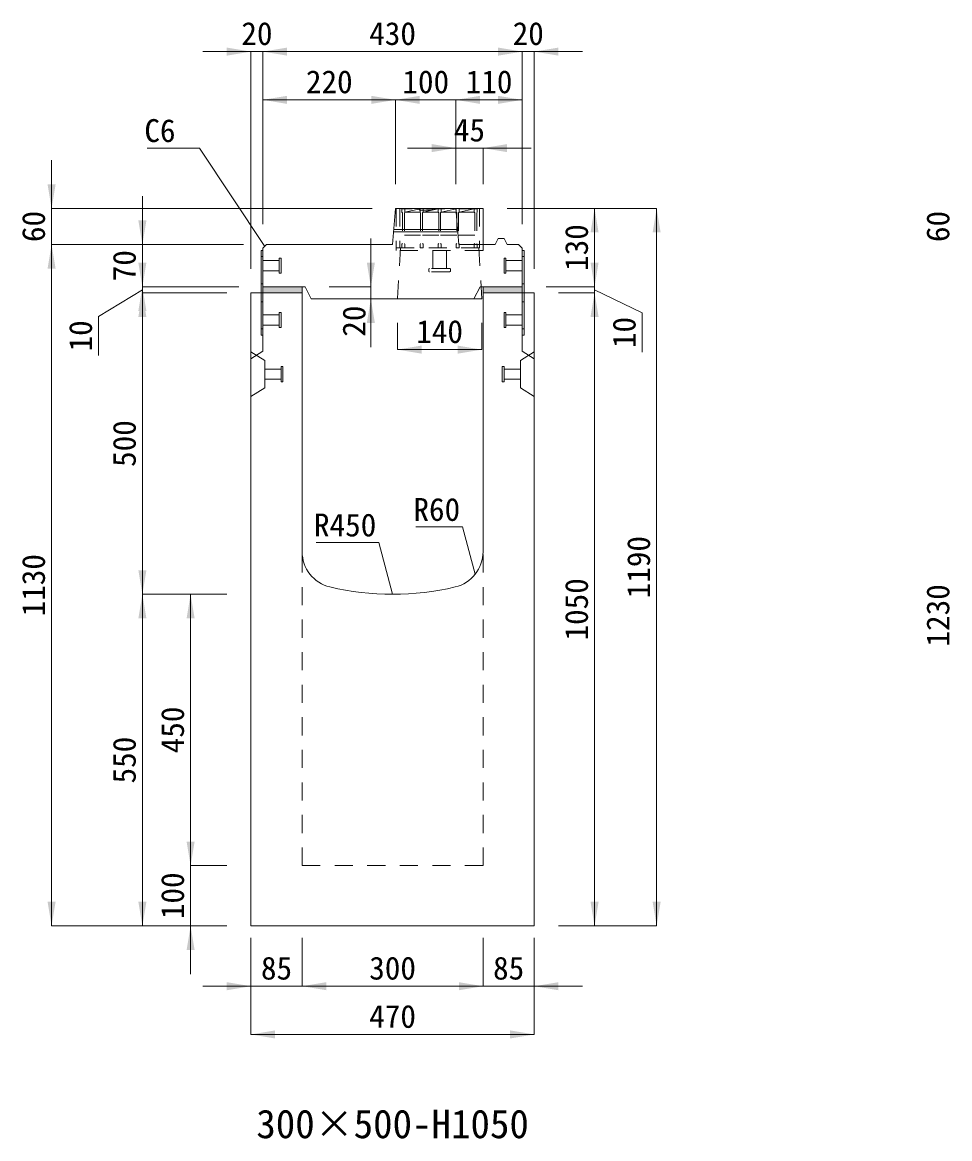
# Model space of a CAD drawing. Units: millimetres at full size, sheet at 1:40. Extents: x -1934 to 44546, y -100881 to -70395.
# Drawn here: x 15284 to 16822, y -95783 to -93932 of the extents above; entities that cross this region are included whole.
import ezdxf
from ezdxf.enums import TextEntityAlignment as Align

# ---------------------------------------------------------------- set-up
doc = ezdxf.new("R2010")
doc.units = ezdxf.units.MM
doc.header["$LTSCALE"] = 40
for name, pattern in [('CHAIN_DOUBLE_DASH', [23.5, 12, -1.5, 3.5, -1.5, 3.5, -1.5]), ('USER1', [1.35, 0.75, -0.6]), ('USER2', [1.35, 0.75, -0.6])]:
    doc.linetypes.add(name, pattern=pattern)
for name, color, linetype, lineweight in [('0_2', 7, 'Continuous', 13), ('インサート', 92, 'USER2', 9), ('グレーチング', 7, 'USER2', 5), ('プレート', 7, 'USER1', 9), ('モルタル', 7, 'Continuous', 9), ('受枠', 3, 'USER2', 5), ('寸法線', 7, 'Continuous', 9), ('引出線', 4, 'Continuous', 9), ('本体', 2, 'Continuous', 13), ('補助線', 8, 'CHAIN_DOUBLE_DASH', 5)]:
    doc.layers.add(name, color=color, linetype=linetype, lineweight=lineweight)
doc.layers.add('ハッチング_モルタル', color=30, linetype='Continuous')
doc.styles.add('ＭＳ ゴシック', font='')
doc.styles.get('ＭＳ ゴシック').set_extended_font_data('MS Gothic')

# ---------------------------------------------------------------- blocks, each defined once
blk = doc.blocks.new('filled_arrow')
at = {"color": 0, "linetype": 'Continuous', "lineweight": -2}
blk.add_solid([(7.5, 1.25), (0, 0), (7.5, -1.25)], dxfattribs=at)

msp = doc.modelspace()

# ---------------------------------------------------------------- hatches: boundary and pattern name
at = {"layer": 'ハッチング_モルタル'}
for points in [[(15683.15, -94370.41), (15683.15, -94380.41), (15748.15, -94380.41), (15748.15, -94370.41)], [(16048.15, -94370.41), (16048.15, -94380.41), (16113.15, -94380.41), (16113.15, -94370.41)]]:
    msp.add_hatch(color=256, dxfattribs=at).paths.add_polyline_path(points)

# ---------------------------------------------------------------- linework, layer by layer
at = {"layer": 'インサート'}
for p, q in [((15683.15, -94326.91), (15710.15, -94326.91)), ((15683.15, -94326.91), (15683.15, -94343.91)), ((15713.15, -94322.91), (15710.15, -94322.91)), ((15710.15, -94322.91), (15710.15, -94347.91)), ((15713.15, -94347.91), (15713.15, -94322.91)), ((16083.15, -94322.91), (16086.15, -94322.91)), ((16083.15, -94347.91), (16083.15, -94322.91)), ((16086.15, -94322.91), (16086.15, -94347.91)), ((16113.15, -94326.91), (16086.15, -94326.91)), ((16113.15, -94326.91), (16113.15, -94343.91)), ((15683.15, -94343.91), (15710.15, -94343.91)), ((15710.15, -94347.91), (15713.15, -94347.91)), ((16086.15, -94347.91), (16083.15, -94347.91)), ((16113.15, -94343.91), (16086.15, -94343.91)), ((15683.15, -94416.91), (15710.15, -94416.91)), ((15683.15, -94416.91), (15683.15, -94433.91)), ((15713.15, -94412.91), (15710.15, -94412.91)), ((15710.15, -94412.91), (15710.15, -94437.91)), ((15713.15, -94437.91), (15713.15, -94412.91)), ((16083.15, -94412.91), (16086.15, -94412.91)), ((16083.15, -94437.91), (16083.15, -94412.91)), ((16086.15, -94412.91), (16086.15, -94437.91)), ((16113.15, -94416.91), (16086.15, -94416.91)), ((16113.15, -94416.91), (16113.15, -94433.91)), ((15683.15, -94433.91), (15710.15, -94433.91)), ((15710.15, -94437.91), (15713.15, -94437.91)), ((16086.15, -94437.91), (16083.15, -94437.91)), ((16113.15, -94433.91), (16086.15, -94433.91))]:
    msp.add_line(p, q, dxfattribs=at)
at = {"layer": 'インサート', "linetype": 'Continuous', "lineweight": 5}
for p, q in [((15686.15, -94523.91), (15686.15, -94506.91)), ((15713.15, -94506.91), (15686.15, -94506.91)), ((15713.15, -94527.91), (15713.15, -94502.91)), ((15716.15, -94502.91), (15713.15, -94502.91)), ((15716.15, -94527.91), (15716.15, -94502.91)), ((16080.15, -94502.91), (16080.15, -94527.91)), ((16080.15, -94502.91), (16083.15, -94502.91)), ((16083.15, -94502.91), (16083.15, -94527.91)), ((16083.15, -94506.91), (16110.15, -94506.91)), ((16110.15, -94506.91), (16110.15, -94523.91)), ((15713.15, -94523.91), (15686.15, -94523.91)), ((15716.15, -94527.91), (15713.15, -94527.91)), ((16080.15, -94527.91), (16083.15, -94527.91)), ((16083.15, -94523.91), (16110.15, -94523.91))]:
    msp.add_line(p, q, dxfattribs=at)
at = {"layer": 'グレーチング'}
for p, q in [((16038.65, -94240.91), (15913.65, -94240.91)), ((15913.65, -94240.91), (15913.65, -94246.91)), ((15913.65, -94246.91), (15914.65, -94247.91)), ((15914.65, -94247.91), (15914.65, -94298.91)), ((15918.65, -94246.91), (15917.65, -94247.91)), ((15917.65, -94247.91), (15917.65, -94298.91)), ((15918.65, -94240.91), (15918.65, -94246.91)), ((15918.65, -94246.91), (15943.65, -94240.91)), ((15918.65, -94246.91), (15943.65, -94246.91)), ((15943.65, -94240.91), (15943.65, -94246.91)), ((15943.65, -94246.91), (15944.65, -94247.91)), ((15944.65, -94247.91), (15944.65, -94298.91)), ((15948.65, -94246.91), (15947.65, -94247.91)), ((15947.65, -94247.91), (15947.65, -94298.91)), ((15948.65, -94240.91), (15948.65, -94246.91)), ((15948.65, -94246.91), (15973.65, -94240.91)), ((15948.65, -94246.91), (15973.65, -94246.91)), ((15973.65, -94240.91), (15973.65, -94246.91)), ((15973.65, -94246.91), (15974.65, -94247.91)), ((15974.65, -94247.91), (15974.65, -94298.91)), ((15978.65, -94246.91), (15977.65, -94247.91)), ((15977.65, -94247.91), (15977.65, -94298.91)), ((15978.65, -94240.91), (15978.65, -94246.91)), ((15978.65, -94246.91), (16003.65, -94240.91)), ((15978.65, -94246.91), (16003.65, -94246.91)), ((16003.65, -94240.91), (16003.65, -94246.91)), ((16003.65, -94246.91), (16004.65, -94247.91)), ((16004.65, -94247.91), (16004.65, -94298.91)), ((16008.65, -94246.91), (16007.65, -94247.91)), ((16007.65, -94247.91), (16007.65, -94298.91)), ((16008.65, -94240.91), (16008.65, -94246.91)), ((16008.65, -94246.91), (16033.65, -94240.91)), ((16008.65, -94246.91), (16033.65, -94246.91)), ((16033.65, -94240.91), (16033.65, -94246.91)), ((16033.65, -94246.91), (16034.65, -94247.91)), ((16034.65, -94247.91), (16034.65, -94298.91)), ((16038.65, -94246.91), (16037.65, -94247.91)), ((16037.65, -94247.91), (16037.65, -94298.91)), ((16038.65, -94240.91), (16038.65, -94246.91)), ((15917.65, -94284.91), (15944.65, -94284.91)), ((15947.65, -94284.91), (15974.65, -94284.91)), ((15977.65, -94284.91), (16004.65, -94284.91)), ((16007.65, -94284.91), (16034.65, -94284.91)), ((15913.65, -94299.91), (15914.65, -94298.91)), ((15913.65, -94305.91), (15913.65, -94299.91)), ((15913.65, -94305.91), (15918.65, -94305.91)), ((15918.65, -94299.91), (15917.65, -94298.91)), ((15918.65, -94305.91), (15918.65, -94299.91)), ((15943.65, -94299.91), (15944.65, -94298.91)), ((15943.65, -94305.91), (15943.65, -94299.91)), ((15943.65, -94305.91), (15948.65, -94305.91)), ((15948.65, -94299.91), (15947.65, -94298.91)), ((15948.65, -94305.91), (15948.65, -94299.91)), ((15973.65, -94299.91), (15974.65, -94298.91)), ((15973.65, -94305.91), (15973.65, -94299.91)), ((15973.65, -94305.91), (15978.65, -94305.91)), ((15978.65, -94299.91), (15977.65, -94298.91)), ((15978.65, -94305.91), (15978.65, -94299.91)), ((16003.65, -94299.91), (16004.65, -94298.91)), ((16003.65, -94305.91), (16003.65, -94299.91)), ((16003.65, -94305.91), (16008.65, -94305.91)), ((16008.65, -94299.91), (16007.65, -94298.91)), ((16008.65, -94305.91), (16008.65, -94299.91)), ((16033.65, -94299.91), (16034.65, -94298.91)), ((16033.65, -94305.91), (16033.65, -94299.91)), ((16033.65, -94305.91), (16038.65, -94305.91)), ((16038.65, -94299.91), (16037.65, -94298.91)), ((16038.65, -94305.91), (16038.65, -94299.91))]:
    msp.add_line(p, q, dxfattribs=at)
at = {"layer": 'プレート'}
for p, q in [((15683.15, -94320.41), (15679.95, -94320.41)), ((16116.35, -94320.41), (16113.15, -94320.41)), ((15683.15, -94365.41), (15679.95, -94365.41)), ((16116.35, -94365.41), (16113.15, -94365.41)), ((15683.15, -94395.41), (15679.95, -94395.41)), ((16116.35, -94395.41), (16113.15, -94395.41)), ((15683.15, -94440.41), (15679.95, -94440.41)), ((16116.35, -94440.41), (16113.15, -94440.41))]:
    msp.add_line(p, q, dxfattribs=at)
at = {"layer": 'プレート', "linetype": 'Continuous'}
for points in [[(15679.95, -94450.41), (15679.95, -94310.41), (15683.15, -94310.41), (15683.15, -94450.41)], [(16113.15, -94450.41), (16113.15, -94310.41), (16116.35, -94310.41), (16116.35, -94450.41)]]:
    msp.add_lwpolyline(points, close=True, dxfattribs=at)
at = {"layer": 'モルタル', "lineweight": 13}
msp.add_lwpolyline([(15683.15, -94370.41), (15748.15, -94370.41), (15748.15, -94380.41), (15683.15, -94380.41)], close=True, dxfattribs=at)
at = {"layer": 'モルタル'}
msp.add_lwpolyline([(16048.15, -94370.41), (16113.15, -94370.41), (16113.15, -94380.41), (16048.15, -94380.41)], close=True, dxfattribs=at)
at = {"layer": '受枠', "linetype": 'Continuous'}
for q in [(15904.15, -94240.41), (16048.15, -94300.41)]:
    msp.add_line((16048.15, -94240.41), q, dxfattribs=at)
at = {"layer": '受枠'}
for p, q in [((15904.15, -94240.41), (15904.15, -94310.41)), ((15910.15, -94240.41), (15910.15, -94305.91)), ((16042.15, -94240.41), (16042.15, -94305.91)), ((15904.15, -94305.91), (16048.15, -94305.91)), ((16048.15, -94310.41), (15904.15, -94310.41)), ((15964.82, -94340.08), (15964.82, -94310.41)), ((15987.48, -94340.08), (15987.48, -94310.41)), ((16048.15, -94300.41), (16048.15, -94310.41)), ((15958.28, -94341.14), (15958.28, -94344.34)), ((15992.95, -94340.08), (15959.35, -94340.08)), ((15992.95, -94345.41), (15959.35, -94345.41)), ((15994.02, -94341.14), (15994.02, -94344.34))]:
    msp.add_line(p, q, dxfattribs=at)
for centre, start, end in [((15959.35, -94341.14), 90, 180), ((15959.35, -94344.34), 180, 270), ((15992.95, -94341.14), 0, 90), ((15992.95, -94344.34), 270, 0)]:
    msp.add_arc(centre, 1.07, start, end, dxfattribs=at)
at = {"layer": '寸法線'}
for p, q in [((15763.15, -93980.41), (15583.15, -93980.41)), ((15663.15, -94340.41), (15663.15, -93980.41)), ((15683.15, -93980.41), (16113.15, -93980.41)), ((15683.15, -94266.41), (15683.15, -93980.41)), ((15683.15, -94266.41), (15683.15, -93980.41)), ((16033.15, -93980.41), (16213.15, -93980.41)), ((16113.15, -94266.41), (16113.15, -93980.41)), ((16113.15, -94266.41), (16113.15, -93980.41)), ((16133.15, -94340.41), (16133.15, -93980.41)), ((15683.15, -94060.41), (15903.15, -94060.41)), ((15683.15, -94266.41), (15683.15, -94060.41)), ((15903.15, -94200.41), (15903.15, -94060.41)), ((16083.15, -94060.41), (15903.15, -94060.41)), ((15903.15, -94200.41), (15903.15, -94060.41)), ((16003.15, -94060.41), (16113.15, -94060.41)), ((16003.15, -94200.41), (16003.15, -94060.41)), ((16113.15, -94266.41), (16113.15, -94060.41)), ((16128.15, -94140.41), (15923.15, -94140.41)), ((16003.15, -94200.41), (16003.15, -94140.41)), ((16048.15, -94200.41), (16048.15, -94140.41)), ((15332.55, -94160.41), (15332.55, -94380.41)), ((16003.15, -94200.41), (16003.15, -94170.41)), ((15483.15, -94450.41), (15483.15, -94220.41)), ((15864.15, -94240.41), (15332.55, -94240.41)), ((16088.15, -94240.41), (16336.13, -94240.41)), ((16088.15, -94240.41), (16233.15, -94240.41)), ((16233.15, -94370.41), (16233.15, -94240.41)), ((16336.13, -95430.41), (16336.13, -94240.41)), ((15483.15, -94290.41), (15483.15, -94460.41)), ((15862.12, -94290.41), (15862.12, -94470.41)), ((16233.15, -94290.41), (16233.15, -94460.41)), ((15332.55, -95430.41), (15332.55, -94300.41)), ((15651.15, -94300.41), (15332.55, -94300.41)), ((15649.15, -94300.41), (15332.55, -94300.41)), ((15649.15, -94300.41), (15483.15, -94300.41)), ((15483.15, -94375.41), (15410.54, -94419.45)), ((15643.15, -94370.41), (15483.15, -94370.41)), ((15643.15, -94370.41), (15483.15, -94370.41)), ((15483.15, -94880.41), (15483.15, -94380.41)), ((15623.15, -94380.41), (15483.15, -94380.41)), ((15623.15, -94380.41), (15483.15, -94380.41)), ((15793.15, -94370.41), (15862.12, -94370.41)), ((16153.15, -94370.41), (16233.15, -94370.41)), ((16153.15, -94370.41), (16233.15, -94370.41)), ((16173.15, -94380.41), (16233.15, -94380.41)), ((16173.15, -94380.41), (16233.15, -94380.41)), ((16233.15, -94375.41), (16312.18, -94413.84)), ((16233.15, -95430.41), (16233.15, -94380.41)), ((15803.15, -94390.41), (15862.12, -94390.41)), ((15410.54, -94419.45), (15410.54, -94484.32)), ((16312.18, -94413.84), (16312.18, -94478.71)), ((15906.15, -94430.41), (15906.15, -94474.64)), ((16046.15, -94430.41), (16046.15, -94474.64)), ((15906.15, -94474.64), (16046.15, -94474.64)), ((15623.15, -94880.41), (15483.15, -94880.41)), ((15483.15, -95430.41), (15483.15, -94880.41)), ((15623.15, -94880.41), (15483.15, -94880.41)), ((15563.15, -95330.41), (15563.15, -94880.41)), ((15623.15, -94880.41), (15563.15, -94880.41)), ((15563.15, -95510.41), (15563.15, -95250.41)), ((15623.15, -95330.41), (15563.15, -95330.41)), ((15623.15, -95330.41), (15563.15, -95330.41)), ((15623.15, -95430.41), (15332.55, -95430.41)), ((15623.15, -95430.41), (15483.15, -95430.41)), ((15623.15, -95430.41), (15563.15, -95430.41)), ((16173.15, -95430.41), (16336.13, -95430.41)), ((16173.15, -95430.41), (16233.15, -95430.41)), ((15663.15, -95450.41), (15663.15, -95530.41)), ((15663.15, -95450.41), (15663.15, -95610.41)), ((15748.15, -95450.41), (15748.15, -95530.41)), ((15748.15, -95450.41), (15748.15, -95530.41)), ((16048.15, -95450.41), (16048.15, -95530.41)), ((16048.15, -95450.41), (16048.15, -95530.41)), ((16133.15, -95450.41), (16133.15, -95530.41)), ((16133.15, -95450.41), (16133.15, -95610.41)), ((15583.15, -95530.41), (15828.15, -95530.41)), ((15748.15, -95530.41), (16048.15, -95530.41)), ((15968.15, -95530.41), (16213.15, -95530.41)), ((15663.15, -95610.41), (16133.15, -95610.41))]:
    msp.add_line(p, q, dxfattribs=at)
at = {"layer": '引出線'}
for points in [[(15686.15, -94303.41), (15578.15, -94140.41), (15491.05, -94140.41)], [(16035.22, -94847.1), (16014.21, -94768.68), (15936.7, -94768.68)], [(15898.15, -94880.41), (15875.13, -94794.49), (15771.63, -94794.49)]]:
    msp.add_lwpolyline(points, dxfattribs=at)
at = {"layer": '本体'}
for p, q in [((15898.15, -94300.41), (15903.15, -94240.41)), ((15903.15, -94240.41), (15940.15, -94240.41)), ((15940.15, -94240.41), (15943.15, -94243.41)), ((15943.15, -94243.41), (15963.15, -94243.41)), ((15963.15, -94243.41), (15966.15, -94240.41)), ((15966.15, -94240.41), (16003.15, -94240.41)), ((16003.15, -94240.41), (16008.15, -94300.41)), ((16006.4, -94279.41), (15899.9, -94279.41)), ((16006.07, -94275.41), (15900.23, -94275.41)), ((16068.15, -94300.41), (16073.15, -94290.41)), ((16073.15, -94290.41), (16083.15, -94290.41)), ((16083.15, -94290.41), (16088.15, -94300.41)), ((15683.15, -94306.41), (15689.15, -94300.41)), ((15683.15, -94306.41), (15683.15, -94370.41)), ((15689.15, -94300.41), (15898.15, -94300.41)), ((16008.15, -94300.41), (16068.15, -94300.41)), ((16088.15, -94300.41), (16107.15, -94300.41)), ((16107.15, -94300.41), (16113.15, -94306.41)), ((16113.15, -94306.41), (16113.15, -94370.41)), ((15683.15, -94370.41), (15753.15, -94370.41)), ((15753.15, -94370.41), (15763.15, -94390.41)), ((16043.15, -94370.41), (16033.15, -94390.41)), ((16043.15, -94370.41), (16113.15, -94370.41)), ((15763.15, -94390.41), (16033.15, -94390.41))]:
    msp.add_line(p, q, dxfattribs=at)
at = {"layer": '本体', "linetype": 'USER2', "lineweight": 9}
for p, q in [((15911.15, -94305.91), (15906.15, -94390.41)), ((16041.15, -94305.91), (16044.97, -94370.41))]:
    msp.add_line(p, q, dxfattribs=at)
at = {"layer": '本体', "lineweight": 20}
for p, q in [((15663.15, -95430.41), (15663.15, -94380.41)), ((15663.15, -94380.41), (15748.15, -94380.41)), ((15683.15, -94380.41), (15748.15, -94380.41)), ((15683.15, -94380.41), (15683.15, -94477.41)), ((15748.15, -94809.89), (15748.15, -94380.41)), ((16048.15, -94809.89), (16048.15, -94380.41)), ((16048.15, -94380.41), (16133.15, -94380.41)), ((16113.15, -94380.41), (16113.15, -94477.41)), ((16133.15, -95430.41), (16133.15, -94380.41)), ((15663.15, -94489.92), (15683.15, -94477.41)), ((16133.15, -94489.92), (16113.15, -94477.41)), ((15663.15, -94478.41), (15686.15, -94492.91)), ((15686.15, -94537.91), (15686.15, -94492.91)), ((16110.15, -94492.91), (16133.15, -94478.41)), ((16110.15, -94537.91), (16110.15, -94492.91)), ((15686.15, -94537.91), (15663.15, -94552.41)), ((16133.15, -94552.41), (16110.15, -94537.91)), ((15663.15, -95430.41), (16133.15, -95430.41))]:
    msp.add_line(p, q, dxfattribs=at)
at = {"layer": '本体', "linetype": 'USER2', "lineweight": 20}
for p, q in [((15748.15, -95330.41), (15748.15, -94809.89)), ((16048.15, -95330.41), (16048.15, -94809.89))]:
    msp.add_line(p, q, dxfattribs=at)
at = {"layer": '本体', "linetype": 'USER1', "lineweight": 20}
msp.add_line((15748.15, -95330.41), (16048.15, -95330.41), dxfattribs=at)
at = {"layer": '本体', "lineweight": 20}
for centre, radius, start, end in [((15808.15, -94809.89), 60, 180, 256.65756), ((15988.15, -94809.89), 60, 283.34239, 0), ((15898.15, -94430.41), 450, 256.65756, 283.34239)]:
    msp.add_arc(centre, radius, start, end, dxfattribs=at)
at = {"layer": '補助線'}
for p in [(16044.97, -94370.41), (16033.15, -94390.41)]:
    msp.add_line(p, (16046.15, -94390.41), dxfattribs=at)

# ---------------------------------------------------------------- block references
at = {"layer": '寸法線', "xscale": 5.33, "yscale": 5.33}
for p, rotation in [((15663.15, -93980.41), 180), ((16113.15, -93980.41), 180), ((16113.15, -93980.41), 180), ((15903.15, -94060.41), 180), ((16113.15, -94060.41), 180), ((16003.15, -94140.41), 180), ((15332.55, -94240.41), 90), ((16233.15, -94240.41), 270), ((16336.13, -94240.41), 270), ((15483.15, -94300.41), 90), ((15332.55, -94300.41), 270), ((15332.55, -94300.41), 270), ((15483.15, -94370.41), 90), ((15862.12, -94370.41), 90), ((16233.15, -94370.41), 90), ((16233.15, -94370.41), 90), ((15483.15, -94370.41), 270), ((15483.15, -94380.41), 270), ((15483.15, -94380.41), 270), ((16233.15, -94380.41), 270), ((16233.15, -94380.41), 270), ((15862.12, -94390.41), 270), ((16046.15, -94474.64), 180), ((15483.15, -94880.41), 90), ((15483.15, -94880.41), 270), ((15563.15, -94880.41), 270), ((15563.15, -95330.41), 90), ((15563.15, -95330.41), 90), ((15332.55, -95430.41), 90), ((15483.15, -95430.41), 90), ((16233.15, -95430.41), 90), ((16336.13, -95430.41), 90), ((15563.15, -95430.41), 270), ((15663.15, -95530.41), 180), ((16048.15, -95530.41), 180), ((16048.15, -95530.41), 180), ((16133.15, -95610.41), 180)]:
    msp.add_blockref('filled_arrow', p, dxfattribs=dict(at, rotation=rotation))
for p in [(15683.15, -93980.41), (15683.15, -93980.41), (16133.15, -93980.41), (15683.15, -94060.41), (15903.15, -94060.41), (16003.15, -94060.41), (16003.15, -94060.41), (16048.15, -94140.41), (15906.15, -94474.64), (15748.15, -95530.41), (15748.15, -95530.41), (16133.15, -95530.41), (15663.15, -95610.41)]:
    msp.add_blockref('filled_arrow', p, dxfattribs=at)
at = {"layer": '引出線', "xscale": 0.133, "yscale": 0.133}
for p, rotation in [((15686.15, -94303.41), 123.5), ((16035.22, -94847.1), 105), ((15898.15, -94880.41), 105)]:
    msp.add_blockref('filled_arrow', p, dxfattribs=dict(at, rotation=rotation))

# ---------------------------------------------------------------- texts
at = {"layer": '0_2', "style": 'ＭＳ ゴシック'}
msp.add_text('300×500-H1050', height=47.47, dxfattribs=at).set_placement((15898.15, -95758.75), align=Align.MIDDLE_CENTER)
at = {"layer": '寸法線', "style": 'ＭＳ ゴシック'}
for s, p in [('20', (15673.15, -93950.41)), ('430', (15898.15, -93950.41)), ('20', (16123.15, -93950.41)), ('220', (15793.15, -94030.41)), ('100', (15953.15, -94030.41)), ('110', (16058.15, -94030.41)), ('45', (16025.65, -94110.41)), ('140', (15976.15, -94444.64)), ('85', (15705.65, -95500.41)), ('300', (15898.15, -95500.41)), ('85', (16090.65, -95500.41)), ('470', (15898.15, -95580.41))]:
    msp.add_text(s, height=37.98, dxfattribs=at).set_placement(p, align=Align.MIDDLE_CENTER)
for s, p in [('60', (15302.55, -94270.41)), ('60', (16802.55, -94270.41)), ('130', (16203.15, -94305.41)), ('70', (15453.15, -94335.41)), ('20', (15834.12, -94427.42)), ('10', (15380.54, -94451.88)), ('10', (16282.18, -94446.27)), ('500', (15453.15, -94630.41)), ('1190', (16306.13, -94835.41)), ('1130', (15302.55, -94865.41)), ('1050', (16203.15, -94905.41)), ('1230', (16802.55, -94915.41)), ('450', (15533.15, -95105.41)), ('550', (15453.15, -95155.41)), ('100', (15533.15, -95380.41))]:
    msp.add_text(s, height=37.98, rotation=90, dxfattribs=at).set_placement(p, align=Align.MIDDLE_CENTER)
at = {"layer": '引出線', "style": 'ＭＳ ゴシック'}
for s, p in [('C6', (15538.15, -94092.41)), ('R60', (16010.21, -94720.68)), ('R450', (15871.13, -94746.49))]:
    msp.add_text(s, height=37.98, dxfattribs=at).set_placement(p, align=Align.TOP_RIGHT)

doc.saveas('drawing.dxf')
